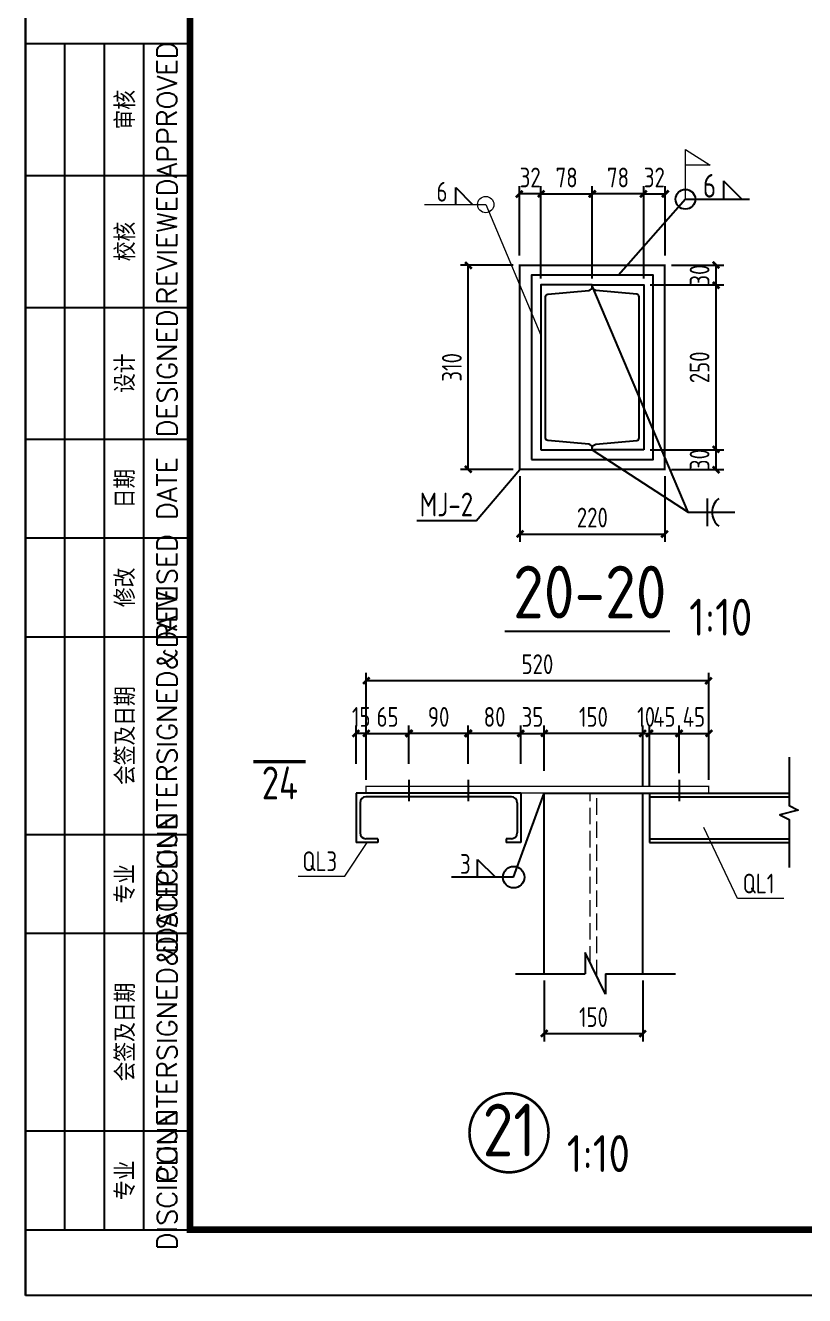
# Model space of a CAD drawing. Header units: millimetres. Extents: x 865490 to 879904, y 39442 to 44891.
# Drawn here: x 875375.3 to 875493.6, y 39450 to 39642.8 of the extents above; entities that cross this region are included whole.
import ezdxf
from ezdxf.enums import TextEntityAlignment as Align

# ---------------------------------------------------------------- set-up
doc = ezdxf.new("R2010")
doc.units = ezdxf.units.MM
doc.header["$LTSCALE"] = 1000
doc.header["$MEASUREMENT"] = 0
doc.linetypes.add('DASH', pattern=[0.35, 0.25, -0.1])
for name, color, linetype, lineweight in [('1', 4, 'Continuous', 70), ('D3', 62, 'Continuous', 9), ('LZ', 64, 'Continuous', 9), ('数字', 3, 'Continuous', 9), ('细实线', 1, 'Continuous', 20)]:
    doc.layers.add(name, color=color, linetype=linetype, lineweight=lineweight)
for name, color, linetype in [('D1', 112, 'Continuous'), ('D2', 6, 'Continuous'), ('DIM', 7, 'Continuous'), ('M_Prof', 2, 'Continuous'), ('M_Thin', 7, 'Continuous'), ('PUB_DIM', 3, 'Continuous'), ('尺寸标注', 7, 'Continuous'), ('文字', 7, 'Continuous'), ('标注', 7, 'Continuous'), ('桩', 6, 'Continuous')]:
    doc.layers.add(name, color=color, linetype=linetype)
doc.styles.add('ECEC_TK', font='txt_l.shx', dxfattribs={"bigfont": 'hztxt_l.shx'})
doc.styles.add('GBHZ', font='gbenor.shx', dxfattribs={"width": 0.9, "bigfont": 'gbcbig.shx'})
doc.dimstyles.new('Y10', dxfattribs={"dimscale": 0, "dimtxt": 3, "dimasz": 0.01, "dimexe": 1.2, "dimexo": 1, "dimgap": 1, "dimtad": 1, "dimdec": 0, "dimlfac": 10, "dimzin": 0, "dimdsep": 46, "dimtxsty": 'GBHZ', "dimblk1": 'DX', "dimblk2": 'DX', "dimsah": 1, "dimcen": 0.09, "dimdle": 1, "dimadec": 0, "dimazin": 0, "dimtfac": 1, "dimtdec": 0, "dimtix": 1, "dimtmove": 2, "dimatfit": 3, "dimldrblk": 'DX', "dimfxl": 0, "dimtolj": 1, "dimtzin": 0, "dimarcsym": 0})

# ---------------------------------------------------------------- blocks, each defined once
blk = doc.blocks.new('DX')
at = {"color": 0, "linetype": 'ByBlock', "const_width": 40}
blk.add_lwpolyline([(-54, -51), (46, 49)], dxfattribs=at)
blk = doc.blocks.new('*D336')
at = {"layer": 'Defpoints', "color": 0, "linetype": 'ByBlock', "transparency": 16777216}
for p in [(875454, 39535.29), (875454, 39528.6), (875469, 39526.23)]:
    blk.add_point(p, dxfattribs=at)
at = {"layer": 'DIM', "color": 0, "linetype": 'ByBlock', "lineweight": -2, "transparency": 16777216}
for p, q in [((875454, 39529.6), (875454, 39536.49)), ((875468.99, 39535.29), (875454.01, 39535.29)), ((875469, 39527.23), (875469, 39536.49))]:
    blk.add_line(p, q, dxfattribs=at)
at = {"layer": 'DIM', "color": 0, "linetype": 'ByBlock', "lineweight": -2, "transparency": 16777216, "xscale": 0.01, "yscale": 0.01, "zscale": 0.01, "rotation": 180}
blk.add_blockref('DX', (875454, 39535.29), dxfattribs=at)
at = {"layer": 'DIM', "color": 0, "linetype": 'ByBlock', "lineweight": -2, "transparency": 16777216, "xscale": 0.01, "yscale": 0.01, "zscale": 0.01}
blk.add_blockref('DX', (875469, 39535.29), dxfattribs=at)
at = {"layer": 'DIM', "color": 0, "linetype": 'ByBlock', "transparency": 16777216, "insert": (875461.5, 39537.79), "char_height": 3, "attachment_point": 5, "style": 'GBHZ'}
blk.add_mtext('\\A1;150', dxfattribs=at)
blk = doc.blocks.new('*D337')
at = {"layer": 'Defpoints', "color": 0, "linetype": 'ByBlock', "transparency": 16777216}
for p in [(875454, 39498.78), (875469, 39498.78), (875469, 39489.73)]:
    blk.add_point(p, dxfattribs=at)
at = {"layer": 'DIM', "color": 0, "linetype": 'ByBlock', "lineweight": -2, "transparency": 16777216}
for p, q in [((875454, 39497.78), (875454, 39488.53)), ((875469, 39497.78), (875469, 39488.53)), ((875454.01, 39489.73), (875468.99, 39489.73))]:
    blk.add_line(p, q, dxfattribs=at)
at = {"layer": 'DIM', "color": 0, "linetype": 'ByBlock', "lineweight": -2, "transparency": 16777216, "xscale": 0.01, "yscale": 0.01, "zscale": 0.01, "rotation": 180}
blk.add_blockref('DX', (875454, 39489.73), dxfattribs=at)
at = {"layer": 'DIM', "color": 0, "linetype": 'ByBlock', "lineweight": -2, "transparency": 16777216, "xscale": 0.01, "yscale": 0.01, "zscale": 0.01}
blk.add_blockref('DX', (875469, 39489.73), dxfattribs=at)
at = {"layer": 'DIM', "color": 0, "linetype": 'ByBlock', "transparency": 16777216, "insert": (875461.5, 39492.23), "char_height": 3, "attachment_point": 5, "style": 'GBHZ'}
blk.add_mtext('\\A1;150', dxfattribs=at)
blk = doc.blocks.new('*D351')
at = {"layer": 'Defpoints', "color": 0, "linetype": 'ByBlock', "transparency": 16777216}
for p in [(875442.5, 39535.29), (875442.5, 39529.69), (875450.5, 39529.69)]:
    blk.add_point(p, dxfattribs=at)
at = {"layer": 'DIM', "color": 0, "linetype": 'ByBlock', "lineweight": -2, "transparency": 16777216}
for p, q in [((875442.5, 39530.69), (875442.5, 39536.49)), ((875450.49, 39535.29), (875442.51, 39535.29)), ((875450.5, 39530.69), (875450.5, 39536.49))]:
    blk.add_line(p, q, dxfattribs=at)
at = {"layer": 'DIM', "color": 0, "linetype": 'ByBlock', "lineweight": -2, "transparency": 16777216, "xscale": 0.01, "yscale": 0.01, "zscale": 0.01, "rotation": 180}
blk.add_blockref('DX', (875442.5, 39535.29), dxfattribs=at)
at = {"layer": 'DIM', "color": 0, "linetype": 'ByBlock', "lineweight": -2, "transparency": 16777216, "xscale": 0.01, "yscale": 0.01, "zscale": 0.01}
blk.add_blockref('DX', (875450.5, 39535.29), dxfattribs=at)
at = {"layer": 'DIM', "color": 0, "linetype": 'ByBlock', "transparency": 16777216, "insert": (875446.5, 39537.79), "char_height": 3, "attachment_point": 5, "style": 'GBHZ'}
blk.add_mtext('\\A1;80', dxfattribs=at)
blk = doc.blocks.new('*D352')
at = {"layer": 'Defpoints', "color": 0, "linetype": 'ByBlock', "transparency": 16777216}
for p in [(875433.5, 39535.29), (875433.5, 39529.69), (875442.5, 39529.69)]:
    blk.add_point(p, dxfattribs=at)
at = {"layer": 'DIM', "color": 0, "linetype": 'ByBlock', "lineweight": -2, "transparency": 16777216}
for p, q in [((875433.5, 39530.69), (875433.5, 39536.49)), ((875442.49, 39535.29), (875433.51, 39535.29)), ((875442.5, 39530.69), (875442.5, 39536.49))]:
    blk.add_line(p, q, dxfattribs=at)
at = {"layer": 'DIM', "color": 0, "linetype": 'ByBlock', "lineweight": -2, "transparency": 16777216, "xscale": 0.01, "yscale": 0.01, "zscale": 0.01, "rotation": 180}
blk.add_blockref('DX', (875433.5, 39535.29), dxfattribs=at)
at = {"layer": 'DIM', "color": 0, "linetype": 'ByBlock', "lineweight": -2, "transparency": 16777216, "xscale": 0.01, "yscale": 0.01, "zscale": 0.01}
blk.add_blockref('DX', (875442.5, 39535.29), dxfattribs=at)
at = {"layer": 'DIM', "color": 0, "linetype": 'ByBlock', "transparency": 16777216, "insert": (875438, 39537.79), "char_height": 3, "attachment_point": 5, "style": 'GBHZ'}
blk.add_mtext('\\A1;90', dxfattribs=at)
blk = doc.blocks.new('*D353')
at = {"layer": 'Defpoints', "color": 0, "linetype": 'ByBlock', "transparency": 16777216}
for p in [(875454, 39535.29), (875450.5, 39529.69), (875454, 39529.69)]:
    blk.add_point(p, dxfattribs=at)
at = {"layer": 'DIM', "color": 0, "linetype": 'ByBlock', "lineweight": -2, "transparency": 16777216}
for p, q in [((875450.49, 39535.29), (875450.48, 39535.29)), ((875450.5, 39530.69), (875450.5, 39536.49)), ((875450.5, 39535.29), (875454, 39535.29)), ((875454, 39530.69), (875454, 39536.49)), ((875454.01, 39535.29), (875454.02, 39535.29))]:
    blk.add_line(p, q, dxfattribs=at)
at = {"layer": 'DIM', "color": 0, "linetype": 'ByBlock', "lineweight": -2, "transparency": 16777216, "xscale": 0.01, "yscale": 0.01, "zscale": 0.01}
blk.add_blockref('DX', (875450.5, 39535.29), dxfattribs=at)
at = {"layer": 'DIM', "color": 0, "linetype": 'ByBlock', "lineweight": -2, "transparency": 16777216, "xscale": 0.01, "yscale": 0.01, "zscale": 0.01, "rotation": 180}
blk.add_blockref('DX', (875454, 39535.29), dxfattribs=at)
at = {"layer": 'DIM', "color": 0, "linetype": 'ByBlock', "transparency": 16777216, "insert": (875452.25, 39537.79), "char_height": 3, "attachment_point": 5, "style": 'GBHZ'}
blk.add_mtext('\\A1;35', dxfattribs=at)
blk = doc.blocks.new('*D354')
at = {"layer": 'Defpoints', "color": 0, "linetype": 'ByBlock', "transparency": 16777216}
for p in [(875433.5, 39535.29), (875433.5, 39529.69), (875426.99, 39527.23)]:
    blk.add_point(p, dxfattribs=at)
at = {"layer": 'DIM', "color": 0, "linetype": 'ByBlock', "lineweight": -2, "transparency": 16777216}
for p, q in [((875426.99, 39528.23), (875426.99, 39536.49)), ((875427, 39535.29), (875433.49, 39535.29)), ((875433.5, 39530.69), (875433.5, 39536.49))]:
    blk.add_line(p, q, dxfattribs=at)
at = {"layer": 'DIM', "color": 0, "linetype": 'ByBlock', "lineweight": -2, "transparency": 16777216, "xscale": 0.01, "yscale": 0.01, "zscale": 0.01, "rotation": 180}
blk.add_blockref('DX', (875426.99, 39535.29), dxfattribs=at)
at = {"layer": 'DIM', "color": 0, "linetype": 'ByBlock', "lineweight": -2, "transparency": 16777216, "xscale": 0.01, "yscale": 0.01, "zscale": 0.01}
blk.add_blockref('DX', (875433.5, 39535.29), dxfattribs=at)
at = {"layer": 'DIM', "color": 0, "linetype": 'ByBlock', "transparency": 16777216, "insert": (875430.25, 39537.79), "char_height": 3, "attachment_point": 5, "style": 'GBHZ'}
blk.add_mtext('\\A1;65', dxfattribs=at)
blk = doc.blocks.new('*D355')
at = {"layer": 'Defpoints', "color": 0, "linetype": 'ByBlock', "transparency": 16777216}
for p in [(875425.5, 39535.29), (875425.5, 39529.69), (875426.99, 39527.23)]:
    blk.add_point(p, dxfattribs=at)
at = {"layer": 'DIM', "color": 0, "linetype": 'ByBlock', "lineweight": -2, "transparency": 16777216}
for p, q in [((875425.49, 39535.29), (875425.48, 39535.29)), ((875425.5, 39530.69), (875425.5, 39536.49)), ((875426.99, 39535.29), (875425.5, 39535.29)), ((875426.99, 39528.23), (875426.99, 39536.49)), ((875427, 39535.29), (875427.01, 39535.29))]:
    blk.add_line(p, q, dxfattribs=at)
at = {"layer": 'DIM', "color": 0, "linetype": 'ByBlock', "lineweight": -2, "transparency": 16777216, "xscale": 0.01, "yscale": 0.01, "zscale": 0.01}
blk.add_blockref('DX', (875425.5, 39535.29), dxfattribs=at)
at = {"layer": 'DIM', "color": 0, "linetype": 'ByBlock', "lineweight": -2, "transparency": 16777216, "xscale": 0.01, "yscale": 0.01, "zscale": 0.01, "rotation": 180}
blk.add_blockref('DX', (875426.99, 39535.29), dxfattribs=at)
at = {"layer": 'DIM', "color": 0, "linetype": 'ByBlock', "transparency": 16777216, "insert": (875426.25, 39537.79), "char_height": 3, "attachment_point": 5, "style": 'GBHZ'}
blk.add_mtext('\\A1;15', dxfattribs=at)
blk = doc.blocks.new('*D356')
at = {"layer": 'Defpoints', "color": 0, "linetype": 'ByBlock', "transparency": 16777216}
for p in [(875470, 39535.29), (875469, 39526.23), (875470, 39526.23)]:
    blk.add_point(p, dxfattribs=at)
at = {"layer": 'DIM', "color": 0, "linetype": 'ByBlock', "lineweight": -2, "transparency": 16777216}
for p, q in [((875468.99, 39535.29), (875468.98, 39535.29)), ((875469, 39527.23), (875469, 39536.49)), ((875469, 39535.29), (875470, 39535.29)), ((875470, 39527.23), (875470, 39536.49)), ((875470.01, 39535.29), (875470.02, 39535.29))]:
    blk.add_line(p, q, dxfattribs=at)
at = {"layer": 'DIM', "color": 0, "linetype": 'ByBlock', "lineweight": -2, "transparency": 16777216, "xscale": 0.01, "yscale": 0.01, "zscale": 0.01}
blk.add_blockref('DX', (875469, 39535.29), dxfattribs=at)
at = {"layer": 'DIM', "color": 0, "linetype": 'ByBlock', "lineweight": -2, "transparency": 16777216, "xscale": 0.01, "yscale": 0.01, "zscale": 0.01, "rotation": 180}
blk.add_blockref('DX', (875470, 39535.29), dxfattribs=at)
at = {"layer": 'DIM', "color": 0, "linetype": 'ByBlock', "transparency": 16777216, "insert": (875469.5, 39537.79), "char_height": 3, "attachment_point": 5, "style": 'GBHZ'}
blk.add_mtext('\\A1;10', dxfattribs=at)
blk = doc.blocks.new('*D357')
at = {"layer": 'Defpoints', "color": 0, "linetype": 'ByBlock', "transparency": 16777216}
for p in [(875474.5, 39535.29), (875474.5, 39528.26), (875470, 39526.23)]:
    blk.add_point(p, dxfattribs=at)
at = {"layer": 'DIM', "color": 0, "linetype": 'ByBlock', "lineweight": -2, "transparency": 16777216}
for p, q in [((875469.99, 39535.29), (875469.98, 39535.29)), ((875470, 39527.23), (875470, 39536.49)), ((875470, 39535.29), (875474.5, 39535.29)), ((875474.5, 39529.26), (875474.5, 39536.49)), ((875474.51, 39535.29), (875474.52, 39535.29))]:
    blk.add_line(p, q, dxfattribs=at)
at = {"layer": 'DIM', "color": 0, "linetype": 'ByBlock', "lineweight": -2, "transparency": 16777216, "xscale": 0.01, "yscale": 0.01, "zscale": 0.01}
blk.add_blockref('DX', (875470, 39535.29), dxfattribs=at)
at = {"layer": 'DIM', "color": 0, "linetype": 'ByBlock', "lineweight": -2, "transparency": 16777216, "xscale": 0.01, "yscale": 0.01, "zscale": 0.01, "rotation": 180}
blk.add_blockref('DX', (875474.5, 39535.29), dxfattribs=at)
at = {"layer": 'DIM', "color": 0, "linetype": 'ByBlock', "transparency": 16777216, "insert": (875472.25, 39537.79), "char_height": 3, "attachment_point": 5, "style": 'GBHZ'}
blk.add_mtext('\\A1;45', dxfattribs=at)
blk = doc.blocks.new('*D358')
at = {"layer": 'Defpoints', "color": 0, "linetype": 'ByBlock', "transparency": 16777216}
for p in [(875479, 39535.29), (875474.5, 39528.26), (875479, 39527.23)]:
    blk.add_point(p, dxfattribs=at)
at = {"layer": 'DIM', "color": 0, "linetype": 'ByBlock', "lineweight": -2, "transparency": 16777216}
for p, q in [((875474.49, 39535.29), (875474.48, 39535.29)), ((875474.5, 39529.26), (875474.5, 39536.49)), ((875474.5, 39535.29), (875479, 39535.29)), ((875479, 39528.23), (875479, 39536.49)), ((875479.01, 39535.29), (875479.02, 39535.29))]:
    blk.add_line(p, q, dxfattribs=at)
at = {"layer": 'DIM', "color": 0, "linetype": 'ByBlock', "lineweight": -2, "transparency": 16777216, "xscale": 0.01, "yscale": 0.01, "zscale": 0.01}
blk.add_blockref('DX', (875474.5, 39535.29), dxfattribs=at)
at = {"layer": 'DIM', "color": 0, "linetype": 'ByBlock', "lineweight": -2, "transparency": 16777216, "xscale": 0.01, "yscale": 0.01, "zscale": 0.01, "rotation": 180}
blk.add_blockref('DX', (875479, 39535.29), dxfattribs=at)
at = {"layer": 'DIM', "color": 0, "linetype": 'ByBlock', "transparency": 16777216, "insert": (875476.75, 39537.79), "char_height": 3, "attachment_point": 5, "style": 'GBHZ'}
blk.add_mtext('\\A1;45', dxfattribs=at)
blk = doc.blocks.new('*D359')
at = {"layer": 'Defpoints', "color": 0, "linetype": 'ByBlock', "transparency": 16777216}
for p in [(875426.99, 39543.29), (875426.99, 39527.23), (875479, 39527.23)]:
    blk.add_point(p, dxfattribs=at)
at = {"layer": 'DIM', "color": 0, "linetype": 'ByBlock', "lineweight": -2, "transparency": 16777216}
for p, q in [((875426.99, 39528.23), (875426.99, 39544.49)), ((875479, 39528.23), (875479, 39544.49)), ((875478.99, 39543.29), (875427, 39543.29))]:
    blk.add_line(p, q, dxfattribs=at)
at = {"layer": 'DIM', "color": 0, "linetype": 'ByBlock', "lineweight": -2, "transparency": 16777216, "xscale": 0.01, "yscale": 0.01, "zscale": 0.01, "rotation": 180}
blk.add_blockref('DX', (875426.99, 39543.29), dxfattribs=at)
at = {"layer": 'DIM', "color": 0, "linetype": 'ByBlock', "lineweight": -2, "transparency": 16777216, "xscale": 0.01, "yscale": 0.01, "zscale": 0.01}
blk.add_blockref('DX', (875479, 39543.29), dxfattribs=at)
at = {"layer": 'DIM', "color": 0, "linetype": 'ByBlock', "transparency": 16777216, "insert": (875453, 39545.79), "char_height": 3, "attachment_point": 5, "style": 'GBHZ'}
blk.add_mtext('\\A1;520', dxfattribs=at)
blk = doc.blocks.new('*D1018')
at = {"layer": 'Defpoints', "color": 0, "transparency": 16777216}
for p in [(875461.33, 39617.17), (875461.33, 39603.35), (875469.13, 39603.35)]:
    blk.add_point(p, dxfattribs=at)
at = {"layer": 'DIM', "color": 0, "lineweight": -2, "transparency": 16777216}
for p, q in [((875461.33, 39604.35), (875461.33, 39618.37)), ((875469.13, 39604.35), (875469.13, 39618.37)), ((875469.12, 39617.17), (875461.34, 39617.17))]:
    blk.add_line(p, q, dxfattribs=at)
at = {"layer": 'DIM', "color": 0, "lineweight": -2, "transparency": 16777216, "xscale": 0.01, "yscale": 0.01, "zscale": 0.01, "rotation": 180}
blk.add_blockref('DX', (875461.33, 39617.17), dxfattribs=at)
at = {"layer": 'DIM', "color": 0, "lineweight": -2, "transparency": 16777216, "xscale": 0.01, "yscale": 0.01, "zscale": 0.01}
blk.add_blockref('DX', (875469.13, 39617.17), dxfattribs=at)
at = {"layer": 'DIM', "color": 0, "transparency": 16777216, "insert": (875465.23, 39619.67), "char_height": 3, "attachment_point": 5, "style": 'GBHZ'}
blk.add_mtext('\\A1;78', dxfattribs=at)
blk = doc.blocks.new('*D1019')
at = {"layer": 'Defpoints', "color": 0, "transparency": 16777216}
for p in [(875450.28, 39617.17), (875450.28, 39606.85), (875453.53, 39603.35)]:
    blk.add_point(p, dxfattribs=at)
at = {"layer": 'DIM', "color": 0, "lineweight": -2, "transparency": 16777216}
for p, q in [((875450.28, 39607.85), (875450.28, 39618.37)), ((875453.53, 39604.35), (875453.53, 39618.37)), ((875450.27, 39617.17), (875450.26, 39617.17)), ((875453.53, 39617.17), (875450.28, 39617.17)), ((875453.54, 39617.17), (875453.55, 39617.17))]:
    blk.add_line(p, q, dxfattribs=at)
at = {"layer": 'DIM', "color": 0, "lineweight": -2, "transparency": 16777216, "xscale": 0.01, "yscale": 0.01, "zscale": 0.01}
blk.add_blockref('DX', (875450.28, 39617.17), dxfattribs=at)
at = {"layer": 'DIM', "color": 0, "lineweight": -2, "transparency": 16777216, "xscale": 0.01, "yscale": 0.01, "zscale": 0.01, "rotation": 180}
blk.add_blockref('DX', (875453.53, 39617.17), dxfattribs=at)
at = {"layer": 'DIM', "color": 0, "transparency": 16777216, "insert": (875451.9, 39619.67), "char_height": 3, "attachment_point": 5, "style": 'GBHZ'}
blk.add_mtext('\\A1;32', dxfattribs=at)
blk = doc.blocks.new('*D1020')
at = {"layer": 'Defpoints', "color": 0, "transparency": 16777216}
for p in [(875442.51, 39606.35), (875450.33, 39606.35), (875450.33, 39575.35)]:
    blk.add_point(p, dxfattribs=at)
at = {"layer": 'DIM', "color": 0, "lineweight": -2, "transparency": 16777216}
for p, q in [((875449.33, 39606.35), (875441.31, 39606.35)), ((875442.51, 39575.36), (875442.51, 39606.34)), ((875449.33, 39575.35), (875441.31, 39575.35))]:
    blk.add_line(p, q, dxfattribs=at)
at = {"layer": 'DIM', "color": 0, "lineweight": -2, "transparency": 16777216, "xscale": 0.01, "yscale": 0.01, "zscale": 0.01}
for p, rotation in [((875442.51, 39606.35), 90), ((875442.51, 39575.35), 270)]:
    blk.add_blockref('DX', p, dxfattribs=dict(at, rotation=rotation))
at = {"layer": 'DIM', "color": 0, "transparency": 16777216, "insert": (875440.01, 39590.85), "char_height": 3, "attachment_point": 5, "rotation": 90, "style": 'GBHZ'}
blk.add_mtext('\\A1;310', dxfattribs=at)
blk = doc.blocks.new('*D1021')
at = {"layer": 'Defpoints', "color": 0, "transparency": 16777216}
for p in [(875461.33, 39617.17), (875453.53, 39603.35), (875461.33, 39603.35)]:
    blk.add_point(p, dxfattribs=at)
at = {"layer": 'DIM', "color": 0, "lineweight": -2, "transparency": 16777216}
for p, q in [((875453.53, 39604.35), (875453.53, 39618.37)), ((875461.33, 39604.35), (875461.33, 39618.37)), ((875453.54, 39617.17), (875461.32, 39617.17))]:
    blk.add_line(p, q, dxfattribs=at)
at = {"layer": 'DIM', "color": 0, "lineweight": -2, "transparency": 16777216, "xscale": 0.01, "yscale": 0.01, "zscale": 0.01, "rotation": 180}
blk.add_blockref('DX', (875453.53, 39617.17), dxfattribs=at)
at = {"layer": 'DIM', "color": 0, "lineweight": -2, "transparency": 16777216, "xscale": 0.01, "yscale": 0.01, "zscale": 0.01}
blk.add_blockref('DX', (875461.33, 39617.17), dxfattribs=at)
at = {"layer": 'DIM', "color": 0, "transparency": 16777216, "insert": (875457.43, 39619.67), "char_height": 3, "attachment_point": 5, "style": 'GBHZ'}
blk.add_mtext('\\A1;78', dxfattribs=at)
blk = doc.blocks.new('*D1022')
at = {"layer": 'Defpoints', "color": 0, "transparency": 16777216}
for p in [(875472.37, 39617.17), (875472.37, 39606.85), (875469.13, 39603.35)]:
    blk.add_point(p, dxfattribs=at)
at = {"layer": 'DIM', "color": 0, "lineweight": -2, "transparency": 16777216}
for p, q in [((875469.13, 39604.35), (875469.13, 39618.37)), ((875472.37, 39607.85), (875472.37, 39618.37)), ((875469.12, 39617.17), (875469.11, 39617.17)), ((875469.13, 39617.17), (875472.37, 39617.17)), ((875472.38, 39617.17), (875472.39, 39617.17))]:
    blk.add_line(p, q, dxfattribs=at)
at = {"layer": 'DIM', "color": 0, "lineweight": -2, "transparency": 16777216, "xscale": 0.01, "yscale": 0.01, "zscale": 0.01}
blk.add_blockref('DX', (875469.13, 39617.17), dxfattribs=at)
at = {"layer": 'DIM', "color": 0, "lineweight": -2, "transparency": 16777216, "xscale": 0.01, "yscale": 0.01, "zscale": 0.01, "rotation": 180}
blk.add_blockref('DX', (875472.37, 39617.17), dxfattribs=at)
at = {"layer": 'DIM', "color": 0, "transparency": 16777216, "insert": (875470.75, 39619.67), "char_height": 3, "attachment_point": 5, "style": 'GBHZ'}
blk.add_mtext('\\A1;32', dxfattribs=at)
blk = doc.blocks.new('*D979')
at = {"layer": 'Defpoints', "color": 0, "transparency": 16777216}
for p in [(875469.13, 39578.35), (875480.11, 39578.35), (875472.33, 39575.35)]:
    blk.add_point(p, dxfattribs=at)
at = {"layer": 'DIM', "color": 0, "lineweight": -2, "transparency": 16777216}
for p, q in [((875470.13, 39578.35), (875481.31, 39578.35)), ((875480.11, 39578.36), (875480.11, 39578.37)), ((875480.11, 39575.35), (875480.11, 39578.35)), ((875473.33, 39575.35), (875481.31, 39575.35)), ((875480.11, 39575.34), (875480.11, 39575.33))]:
    blk.add_line(p, q, dxfattribs=at)
at = {"layer": 'DIM', "color": 0, "lineweight": -2, "transparency": 16777216, "xscale": 0.01, "yscale": 0.01, "zscale": 0.01}
for p, rotation in [((875480.11, 39578.35), 270), ((875480.11, 39575.35), 90)]:
    blk.add_blockref('DX', p, dxfattribs=dict(at, rotation=rotation))
at = {"layer": 'DIM', "color": 0, "transparency": 16777216, "insert": (875477.61, 39576.85), "char_height": 3, "attachment_point": 5, "rotation": 90, "style": 'GBHZ'}
blk.add_mtext('\\A1;30', dxfattribs=at)
blk = doc.blocks.new('*D980')
at = {"layer": 'Defpoints', "color": 0, "transparency": 16777216}
for p in [(875469.13, 39603.35), (875480.11, 39603.35), (875469.13, 39578.35)]:
    blk.add_point(p, dxfattribs=at)
at = {"layer": 'DIM', "color": 0, "lineweight": -2, "transparency": 16777216}
for p, q in [((875470.13, 39603.35), (875481.31, 39603.35)), ((875480.11, 39578.36), (875480.11, 39603.34)), ((875470.13, 39578.35), (875481.31, 39578.35))]:
    blk.add_line(p, q, dxfattribs=at)
at = {"layer": 'DIM', "color": 0, "lineweight": -2, "transparency": 16777216, "xscale": 0.01, "yscale": 0.01, "zscale": 0.01}
for p, rotation in [((875480.11, 39603.35), 90), ((875480.11, 39578.35), 270)]:
    blk.add_blockref('DX', p, dxfattribs=dict(at, rotation=rotation))
at = {"layer": 'DIM', "color": 0, "transparency": 16777216, "insert": (875477.61, 39590.85), "char_height": 3, "attachment_point": 5, "rotation": 90, "style": 'GBHZ'}
blk.add_mtext('\\A1;250', dxfattribs=at)
blk = doc.blocks.new('*D981')
at = {"layer": 'Defpoints', "color": 0, "transparency": 16777216}
for p in [(875472.33, 39606.35), (875480.11, 39606.35), (875469.13, 39603.35)]:
    blk.add_point(p, dxfattribs=at)
at = {"layer": 'DIM', "color": 0, "lineweight": -2, "transparency": 16777216}
for p, q in [((875473.33, 39606.35), (875481.31, 39606.35)), ((875480.11, 39606.36), (875480.11, 39606.37)), ((875480.11, 39603.35), (875480.11, 39606.35)), ((875470.13, 39603.35), (875481.31, 39603.35)), ((875480.11, 39603.34), (875480.11, 39603.33))]:
    blk.add_line(p, q, dxfattribs=at)
at = {"layer": 'DIM', "color": 0, "lineweight": -2, "transparency": 16777216, "xscale": 0.01, "yscale": 0.01, "zscale": 0.01}
for p, rotation in [((875480.11, 39606.35), 270), ((875480.11, 39603.35), 90)]:
    blk.add_blockref('DX', p, dxfattribs=dict(at, rotation=rotation))
at = {"layer": 'DIM', "color": 0, "transparency": 16777216, "insert": (875477.61, 39604.85), "char_height": 3, "attachment_point": 5, "rotation": 90, "style": 'GBHZ'}
blk.add_mtext('\\A1;30', dxfattribs=at)
blk = doc.blocks.new('*D983')
at = {"layer": 'Defpoints', "color": 0, "transparency": 16777216}
for p in [(875450.33, 39575.35), (875472.33, 39575.35), (875472.33, 39565.55)]:
    blk.add_point(p, dxfattribs=at)
at = {"layer": 'DIM', "color": 0, "lineweight": -2, "transparency": 16777216}
for p, q in [((875450.33, 39574.35), (875450.33, 39564.35)), ((875472.33, 39574.35), (875472.33, 39564.35)), ((875450.34, 39565.55), (875472.32, 39565.55))]:
    blk.add_line(p, q, dxfattribs=at)
at = {"layer": 'DIM', "color": 0, "lineweight": -2, "transparency": 16777216, "xscale": 0.01, "yscale": 0.01, "zscale": 0.01, "rotation": 180}
blk.add_blockref('DX', (875450.33, 39565.55), dxfattribs=at)
at = {"layer": 'DIM', "color": 0, "lineweight": -2, "transparency": 16777216, "xscale": 0.01, "yscale": 0.01, "zscale": 0.01}
blk.add_blockref('DX', (875472.33, 39565.55), dxfattribs=at)
at = {"layer": 'DIM', "color": 0, "transparency": 16777216, "insert": (875461.33, 39568.05), "char_height": 3, "attachment_point": 5, "style": 'GBHZ'}
blk.add_mtext('\\A1;220', dxfattribs=at)

msp = doc.modelspace()

# ---------------------------------------------------------------- linework, layer by layer
for p, q in [((875375.28, 39449.955), (875375.28, 40043.955)), ((875375.28, 40043.955), (875375.28, 39449.955)), ((875381.28, 39459.955), (875381.28, 39639.955)), ((875387.28, 39459.955), (875387.28, 39639.955)), ((875393.28, 39459.955), (875393.28, 39639.955)), ((875375.28, 39619.955), (875400.28, 39619.955)), ((875375.28, 39599.955), (875400.28, 39599.955)), ((875375.28, 39579.955), (875400.28, 39579.955)), ((875375.28, 39564.955), (875400.28, 39564.955)), ((875375.28, 39549.955), (875400.28, 39549.955)), ((875375.28, 39519.955), (875400.28, 39519.955)), ((875375.28, 39504.955), (875400.28, 39504.955)), ((875375.28, 39474.955), (875400.28, 39474.955)), ((876216.28, 39449.955), (875375.28, 39449.955))]:
    msp.add_line(p, q)
at = {"color": 0, "const_width": 1}
msp.add_lwpolyline([(876206.28, 39459.955), (875400.28, 39459.955), (875400.28, 40033.955), (876206.28, 40033.955)], close=True, dxfattribs=at)
msp.add_lwpolyline([(875375.28, 39639.955), (875375.28, 39459.955), (875400.28, 39459.955), (875400.28, 39639.955)], close=True)
at = {"linetype": 'ByBlock', "ltscale": 0.5, "const_width": 0.4}
msp.add_lwpolyline([(875442.684, 39474.663, 1), (875454.684, 39474.663, 1)], format="xyb", close=True, dxfattribs=at)
at = {"layer": '1', "const_width": 0.48}
msp.add_lwpolyline([(875417.819, 39530.992), (875409.897, 39530.992)], dxfattribs=at)
at = {"layer": 'D1', "color": 251}
for p, q in [((875440.59, 39618.129), (875443.159, 39615.56)), ((875440.59, 39615.56), (875440.59, 39618.129)), ((875449.387, 39513.464), (875454, 39526.233)), ((875443.918, 39513.464), (875443.918, 39516.168)), ((875443.918, 39516.168), (875446.623, 39513.464)), ((875449.387, 39513.464), (875439.979, 39513.464)), ((875463.335, 39495.696), (875460.258, 39502.017)), ((875460.258, 39502.017), (875460.258, 39498.782)), ((875449.672, 39498.782), (875460.258, 39498.782)), ((875463.335, 39498.782), (875473.941, 39498.782)), ((875463.335, 39498.782), (875463.335, 39495.696))]:
    msp.add_line(p, q, dxfattribs=at)
msp.add_circle((875449.387, 39513.464), 1.629, dxfattribs=at)
at = {"layer": 'D2'}
for p, q in [((875433.5, 39528.261), (875433.5, 39524.993)), ((875442.5, 39528.261), (875442.5, 39524.993)), ((875474.5, 39528.261), (875474.5, 39524.993)), ((875425.5, 39526.233), (875425.5, 39518.735)), ((875450.503, 39526.233), (875425.5, 39526.233)), ((875449.038, 39525.67), (875426.971, 39525.67)), ((875450.503, 39526.233), (875450.503, 39518.735)), ((875454, 39498.782), (875454, 39526.233)), ((875454, 39526.233), (875491.199, 39526.233)), ((875469, 39498.782), (875469, 39526.233)), ((875469.997, 39526.233), (875469.997, 39518.735)), ((875469.997, 39525.67), (875491.199, 39525.67)), ((875426.07, 39524.768), (875426.07, 39520.2)), ((875449.94, 39524.768), (875449.94, 39520.2)), ((875428.76, 39519.298), (875426.971, 39519.298)), ((875428.76, 39519.298), (875428.76, 39518.735)), ((875449.038, 39519.298), (875448.249, 39519.298)), ((875448.249, 39519.298), (875448.249, 39518.735)), ((875469.997, 39519.298), (875491.199, 39519.298)), ((875428.76, 39518.735), (875425.5, 39518.735)), ((875450.503, 39518.735), (875448.249, 39518.735)), ((875469.997, 39518.735), (875491.199, 39518.735))]:
    msp.add_line(p, q, dxfattribs=at)
for centre, start, end in [((875426.971, 39524.768), 90, 180), ((875449.038, 39524.768), 0, 90), ((875426.971, 39520.2), 180, 270), ((875449.038, 39520.2), 270, 0)]:
    msp.add_arc(centre, 0.902, start, end, dxfattribs=at)
at = {"layer": 'D3', "color": 251}
for p, q in [((875483.368, 39510.212), (875478.247, 39521.006)), ((875423.746, 39513.593), (875427.13, 39518.735)), ((875416.703, 39513.593), (875423.746, 39513.593)), ((875490.411, 39510.212), (875483.368, 39510.212))]:
    msp.add_line(p, q, dxfattribs=at)
at = {"layer": 'LZ', "color": 251, "linetype": 'DASH', "ltscale": 0.01}
for p, q in [((875461, 39500.492), (875461, 39526.233)), ((875462, 39498.438), (875462, 39526.233))]:
    msp.add_line(p, q, dxfattribs=at)
at = {"layer": 'M_Prof'}
for points in [[(875453.525, 39578.349), (875461.325, 39578.349), (875461.325, 39578.569, 0.383864), (875460.781, 39579.174), (875454.572, 39579.745, -0.383864), (875454.225, 39580.129), (875454.225, 39601.569, -0.383864), (875454.572, 39601.954), (875460.781, 39602.525, 0.383864), (875461.325, 39603.129), (875461.325, 39603.349), (875453.525, 39603.349)], [(875469.125, 39578.349), (875461.325, 39578.349), (875461.325, 39578.569, -0.383864), (875461.87, 39579.174), (875468.079, 39579.745, 0.383864), (875468.425, 39580.129), (875468.425, 39601.569, 0.383864), (875468.079, 39601.954), (875461.87, 39602.525, -0.383864), (875461.325, 39603.129), (875461.325, 39603.349), (875469.125, 39603.349)]]:
    msp.add_lwpolyline(points, format="xyb", close=True, dxfattribs=at)
at = {"layer": 'M_Thin', "color": 7}
msp.add_lwpolyline([(875491.199, 39531.698), (875491.199, 39524.327), (875492.599, 39523.627), (875489.799, 39522.927), (875491.199, 39522.227), (875491.199, 39514.93)], dxfattribs=at)
at = {"layer": '尺寸标注', "color": 6, "linetype": 'ByBlock'}
for p, q in [((875475.469, 39616.354), (875465.325, 39604.849)), ((875475.866, 39568.857), (875461.325, 39603.239)), ((875461.325, 39578.349), (875475.866, 39568.857)), ((875443.711, 39567.561), (875450.325, 39575.349)), ((875443.711, 39567.561), (875434.718, 39567.561)), ((875475.866, 39568.857), (875482.976, 39568.857))]:
    msp.add_line(p, q, dxfattribs=at)
at = {"layer": '尺寸标注', "color": 6, "linetype": 'ByBlock', "const_width": 0.3}
msp.add_lwpolyline([(875472.325, 39575.349), (875450.325, 39575.349), (875450.325, 39606.349), (875472.325, 39606.349), (875472.325, 39575.349)], dxfattribs=at)
at = {"layer": '尺寸标注', "color": 6, "linetype": 'ByBlock'}
msp.add_circle((875475.469, 39616.354), 1.5, dxfattribs=at)
at = {"layer": '文字', "color": 6, "const_width": 0.32}
msp.add_lwpolyline([(875448.049, 39550.791), (875473.144, 39550.791)], dxfattribs=at)
at = {"layer": '标注'}
msp.add_line((875478.802, 39566.748), (875478.802, 39570.966), dxfattribs=at)
msp.add_lwpolyline([(875452.075, 39576.849), (875470.575, 39576.849), (875470.575, 39604.849), (875452.075, 39604.849)], close=True, dxfattribs=at)
at = {"layer": '标注', "const_width": 0.2}
msp.add_lwpolyline([(875479, 39527.233), (875426.991, 39527.233), (875426.991, 39526.233), (875479, 39526.233)], close=True, dxfattribs=at)
at = {"layer": '标注'}
msp.add_arc((875482.154, 39568.857), 2.662, 127.60773, 232.39227, dxfattribs=at)
at = {"layer": '桩'}
for p, q in [((875481.219, 39619.167), (875484.032, 39616.354)), ((875481.219, 39619.167), (875481.219, 39616.354)), ((875475.469, 39616.354), (875485.2, 39616.354))]:
    msp.add_line(p, q, dxfattribs=at)
at = {"layer": '细实线', "color": 251}
for p, q in [((875475.469, 39616.354), (875475.469, 39623.916)), ((875475.469, 39623.916), (875479.225, 39621.544)), ((875479.225, 39621.544), (875475.469, 39621.544)), ((875435.849, 39615.56), (875445.155, 39615.56)), ((875445.155, 39615.56), (875453.525, 39595.739))]:
    msp.add_line(p, q, dxfattribs=at)
msp.add_circle((875445.155, 39615.56), 1.238, dxfattribs=at)
msp.add_solid([(875475.469, 39621.544), (875475.469, 39623.916), (875479.225, 39621.544), (875475.469, 39621.544)], dxfattribs=at)

# ---------------------------------------------------------------- texts
at = {"style": 'ECEC_TK'}
for s, p in [('APPROVED', (875396.78, 39629.955)), ('审核', (875390.28, 39629.955)), ('REVIEWED', (875396.78, 39609.955)), ('校核', (875390.28, 39609.955)), ('DESIGNED', (875396.78, 39589.955)), ('设计', (875390.28, 39589.955)), ('日期', (875390.28, 39572.455)), ('DATE', (875396.78, 39572.455)), ('REVISED', (875396.78, 39557.455)), ('修改', (875390.28, 39557.455)), ('COUNTERSIGNED&DATE', (875396.78, 39534.955)), ('会签及日期', (875390.28, 39534.955)), ('DISCIPLINE', (875396.78, 39512.455)), ('专业', (875390.28, 39512.455)), ('COUNTERSIGNED&DATE', (875396.78, 39489.955)), ('会签及日期', (875390.28, 39489.955)), ('DISCIPLINE', (875396.78, 39467.455)), ('专业', (875390.28, 39467.455))]:
    msp.add_text(s, height=3, rotation=90, dxfattribs=at).set_placement(p, align=Align.MIDDLE)
at = {"style": 'GBHZ', "width": 0.9}
for s, p in [('6', (875478.12, 39616.615)), ('MJ-2', (875435.115, 39568.232))]:
    msp.add_text(s, height=3.6, dxfattribs=at).set_placement(p)
at = {"layer": 'PUB_DIM', "style": 'GBHZ', "width": 0.9}
msp.add_text('24', height=5, dxfattribs=at).set_placement((875411.157, 39525.264))
at = {"layer": '数字', "style": 'GBHZ', "width": 0.9}
for s, p in [('6', (875437.68, 39616.007)), ('QL3', (875417.309, 39514.382)), ('3', (875441.246, 39513.972)), ('QL1', (875484.142, 39511.001))]:
    msp.add_text(s, height=3, dxfattribs=at).set_placement(p)
at = {"layer": '文字', "color": 6, "style": 'GBHZ'}
for s, height, p in [('20-20', 8, (875449.3, 39552.742)), ('1:10', 5.6, (875476.023, 39550.121)), ('21', 8, (875444.675, 39471.082)), ('1:10', 5.6, (875457.451, 39468.711, -0.009))]:
    msp.add_text(s, height=height, dxfattribs=at).set_placement(p)

# ---------------------------------------------------------------- dimensions: what is measured, and where the dimension line sits
at = {"layer": 'DIM'}
for base, p1, p2, picture, middle in [((875450.279, 39617.17), (875453.525, 39603.349), (875450.279, 39606.849), '*D1019', (875451.902, 39619.67)), ((875461.325, 39617.17), (875469.125, 39603.349), (875461.325, 39603.349), '*D1018', (875465.225, 39619.67)), ((875472.325, 39565.55), (875450.325, 39575.349), (875472.325, 39575.349), '*D983', (875461.325, 39568.05))]:
    dim = msp.add_linear_dim(base=base, p1=p1, p2=p2, dimstyle='Y10', override={"dimscale": 1}, dxfattribs=at)
    dim.commit()
    dim.dimension.update_dxf_attribs({"geometry": picture, "text_midpoint": middle})
for base, p1, p2, angle, picture, middle in [((875461.325, 39617.17), (875453.525, 39603.349), (875461.325, 39603.349), 180, '*D1021', (875457.425, 39619.67)), ((875472.372, 39617.17), (875469.125, 39603.349), (875472.372, 39606.849), 180, '*D1022', (875470.749, 39619.67)), ((875442.507, 39606.349), (875450.325, 39575.349), (875450.325, 39606.349), 90, '*D1020', (875440.007, 39590.849)), ((875480.114, 39606.349), (875469.125, 39603.349), (875472.325, 39606.349), 90, '*D981', (875477.614, 39604.849)), ((875480.114, 39603.349), (875469.125, 39578.349), (875469.125, 39603.349), 90, '*D980', (875477.614, 39590.849)), ((875480.114, 39578.349), (875472.325, 39575.349), (875469.125, 39578.349), 90, '*D979', (875477.614, 39576.849))]:
    dim = msp.add_linear_dim(base=base, p1=p1, p2=p2, angle=angle, dimstyle='Y10', override={"dimscale": 1}, dxfattribs=at)
    dim.commit()
    dim.dimension.update_dxf_attribs({"geometry": picture, "text_midpoint": middle})
at = {"layer": 'DIM', "linetype": 'ByBlock'}
for base, p1, p2, picture, middle in [((875426.991, 39543.292), (875479, 39527.233), (875426.991, 39527.233), '*D359', (875452.996, 39545.792)), ((875425.5, 39535.291), (875426.991, 39527.233), (875425.5, 39529.694), '*D355', (875426.246, 39537.791)), ((875433.5, 39535.291), (875426.991, 39527.233), (875433.5, 39529.694), '*D354', (875430.246, 39537.791)), ((875454, 39535.291), (875450.5, 39529.694), (875454, 39529.694), '*D353', (875452.25, 39537.791)), ((875454, 39535.291), (875469, 39526.233), (875454, 39528.601), '*D336', (875461.5, 39537.791)), ((875469.997, 39535.291), (875469, 39526.233), (875469.997, 39526.233), '*D356', (875469.498, 39537.791)), ((875474.5, 39535.291), (875469.997, 39526.233), (875474.5, 39528.261), '*D357', (875472.248, 39537.791)), ((875479, 39535.291), (875474.5, 39528.261), (875479, 39527.233), '*D358', (875476.75, 39537.791)), ((875469, 39489.732), (875454, 39498.782), (875469, 39498.782), '*D337', (875461.5, 39492.232))]:
    dim = msp.add_linear_dim(base=base, p1=p1, p2=p2, dimstyle='Y10', override={"dimscale": 1}, dxfattribs=at)
    dim.commit()
    dim.dimension.update_dxf_attribs({"geometry": picture, "text_midpoint": middle})
for base, p1, p2, picture, middle in [((875433.5, 39535.291), (875442.5, 39529.694), (875433.5, 39529.694), '*D352', (875438, 39537.791)), ((875442.5, 39535.291), (875450.5, 39529.694), (875442.5, 39529.694), '*D351', (875446.5, 39537.791))]:
    dim = msp.add_linear_dim(base=base, p1=p1, p2=p2, angle=180, dimstyle='Y10', override={"dimscale": 1}, dxfattribs=at)
    dim.commit()
    dim.dimension.update_dxf_attribs({"geometry": picture, "text_midpoint": middle})

doc.saveas('drawing.dxf')
